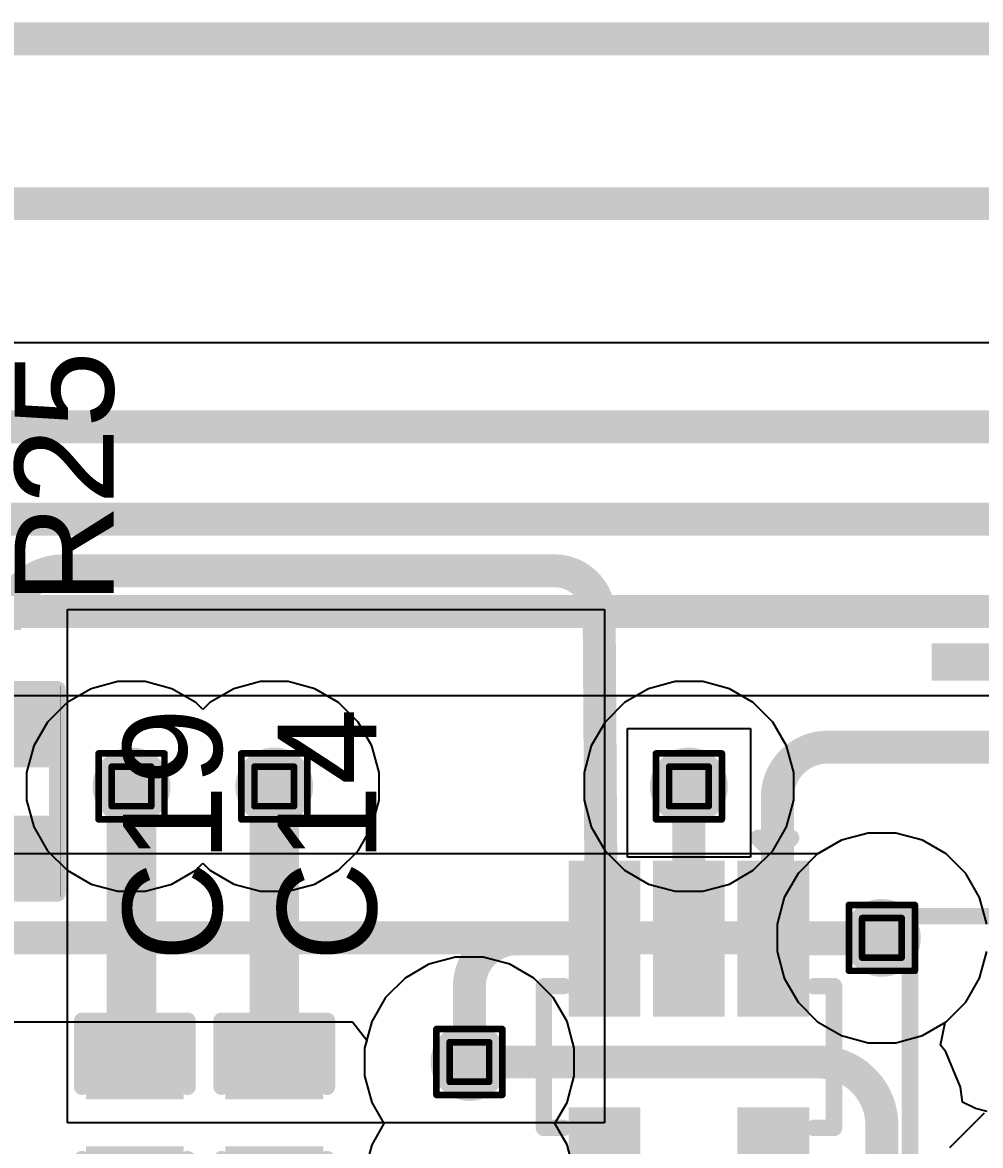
# Model space of a CAD drawing. Header units: inches. Extents: x -5 to 230, y -4 to 159.
# Drawn here: x 38.03 to 45.41, y 44.57 to 53.23 of the extents above; entities that cross this region are included whole.
import ezdxf

# ---------------------------------------------------------------- set-up
doc = ezdxf.new("R2010")
doc.units = ezdxf.units.IN
for name, color, linetype in [('Bottom Layer', 5, 'Continuous'), ('Drill Drawing', 1, 'Continuous'), ('Layer 1', 16, 'Continuous'), ('Layer 2', 76, 'Continuous'), ('Pad Holes', 156, 'Continuous'), ('Top Layer', 1, 'Continuous'), ('Top Overlay', 2, 'Continuous'), ('Top Paste', 8, 'Continuous'), ('Top Solder', 216, 'Continuous'), ('Via Holes', 16, 'Continuous')]:
    doc.layers.add(name, color=color, linetype=linetype)
doc.styles.add('Arial', font='', dxfattribs={"height": 0.2})
doc.styles.add('Arial Black_Bold', font='', dxfattribs={"height": 0.2})
doc.styles.get('Arial').set_extended_font_data('Arial')
doc.styles.get('Arial Black_Bold').set_extended_font_data('Arial Black', bold=True)

# ---------------------------------------------------------------- blocks, each defined once
blk = doc.blocks.new('R___0402_155')
at = {"layer": 'Top Layer'}
for points in [[(-0.6985, -0.3175), (-0.6985, 0.3175), (-0.2413, 0.3175), (-0.2413, -0.3175)], [(0.2413, -0.3175), (0.2413, 0.3175), (0.6985, 0.3175), (0.6985, -0.3175)]]:
    blk.add_hatch(color=1, dxfattribs=at).paths.add_polyline_path(points)
at = {"layer": 'Top Paste'}
for points in [[(-0.6985, -0.3175), (-0.6985, 0.3175), (-0.2413, 0.3175), (-0.2413, -0.3175)], [(0.2413, -0.3175), (0.2413, 0.3175), (0.6985, 0.3175), (0.6985, -0.3175)]]:
    blk.add_hatch(color=8, dxfattribs=at).paths.add_polyline_path(points)
at = {"layer": 'Top Solder'}
for points in [[(-0.7535, -0.3725), (-0.7535, 0.3725), (-0.1863, 0.3725), (-0.1863, -0.3725)], [(0.1863, -0.3725), (0.1863, 0.3725), (0.7535, 0.3725), (0.7535, -0.3725)]]:
    blk.add_hatch(color=216, dxfattribs=at).paths.add_polyline_path(points)
at = {"layer": 'Top Overlay'}
for points in [[(-0.7874, 0.4064, 0.127, 0.127, 0), (0.7874, 0.4064, 0.127, 0.127, 0)], [(-0.7874, 0.4064, 0.127, 0.127, 0), (-0.7874, -0.4064, 0.127, 0.127, 0)], [(0.7874, 0.4064, 0.127, 0.127, 0), (0.7874, -0.4064, 0.127, 0.127, 0)], [(-0.7874, -0.4064, 0.127, 0.127, 0), (0.7874, -0.4064, 0.127, 0.127, 0)], [(-0.8128, -0.4318, 0.00323, 0.00323, 0), (0.8128, -0.4318, 0.00323, 0.00323, 0)]]:
    blk.add_lwpolyline(points, format="xyseb", dxfattribs=at)
for points in [[(-0.8191, 0.4064, 0.0635, 0.0635, 1), (-0.7556, 0.4064, 0.0635, 0.0635, 1)], [(-0.8191, 0.4064, 0.0635, 0.0635, 1), (-0.7556, 0.4064, 0.0635, 0.0635, 1)], [(0.7556, 0.4064, 0.0635, 0.0635, 1), (0.8191, 0.4064, 0.0635, 0.0635, 1)], [(0.7556, 0.4064, 0.0635, 0.0635, 1), (0.8191, 0.4064, 0.0635, 0.0635, 1)], [(-0.8191, -0.4064, 0.0635, 0.0635, 1), (-0.7556, -0.4064, 0.0635, 0.0635, 1)], [(-0.8191, -0.4064, 0.0635, 0.0635, 1), (-0.7556, -0.4064, 0.0635, 0.0635, 1)], [(0.7556, -0.4064, 0.0635, 0.0635, 1), (0.8191, -0.4064, 0.0635, 0.0635, 1)], [(0.7556, -0.4064, 0.0635, 0.0635, 1), (0.8191, -0.4064, 0.0635, 0.0635, 1)], [(-0.8136, -0.4318, 0.00161, 0.00161, 1), (-0.812, -0.4318, 0.00161, 0.00161, 1)], [(0.812, -0.4318, 0.00161, 0.00161, 1), (0.8136, -0.4318, 0.00161, 0.00161, 1)]]:
    blk.add_lwpolyline(points, format="xyseb", close=True, dxfattribs=at)
blk = doc.blocks.new('TC2030_IDC__188')
at = {"layer": 'Pad Holes'}
h = blk.add_hatch(color=7, dxfattribs=at)
edge = h.paths.add_edge_path()
edge.add_arc((0.635, 2.54), 1.1875, 0, 360)
at = {"layer": 'Top Overlay'}
for points in [[(-3.9851, 3.997, 0.127, 0.127, 0), (3.3057, 3.997, 0.127, 0.127, 0)], [(3.3057, 3.997, 0.127, 0.127, 0), (3.3057, -4.0093, 0.127, 0.127, 0)]]:
    blk.add_lwpolyline(points, format="xyseb", dxfattribs=at)
blk.add_lwpolyline([(3.2739, 3.997, 0.0635, 0.0635, 1), (3.3374, 3.997, 0.0635, 0.0635, 1)], format="xyseb", close=True, dxfattribs=at)
blk.add_lwpolyline([(3.2739, 3.997, 0.0635, 0.0635, 1), (3.3374, 3.997, 0.0635, 0.0635, 1)], format="xyseb", close=True, dxfattribs=at)
blk = doc.blocks.new('SOT_323_5_210')
at = {"layer": 'Top Layer'}
for points in [[(-1.45, 0.825), (-0.45, 0.825), (-0.45, 0.475), (-1.45, 0.475)], [(0.45, 0.825), (1.45, 0.825), (1.45, 0.475), (0.45, 0.475)], [(-1.45, 0.175), (-0.45, 0.175), (-0.45, -0.175), (-1.45, -0.175)], [(-1.45, -0.475), (-0.45, -0.475), (-0.45, -0.825), (-1.45, -0.825)], [(0.45, -0.475), (1.45, -0.475), (1.45, -0.825), (0.45, -0.825)]]:
    blk.add_hatch(color=1, dxfattribs=at).paths.add_polyline_path(points)
at = {"layer": 'Top Paste'}
for points in [[(-1.45, 0.825), (-0.45, 0.825), (-0.45, 0.475), (-1.45, 0.475)], [(0.45, 0.825), (1.45, 0.825), (1.45, 0.475), (0.45, 0.475)], [(-1.45, 0.175), (-0.45, 0.175), (-0.45, -0.175), (-1.45, -0.175)], [(-1.45, -0.475), (-0.45, -0.475), (-0.45, -0.825), (-1.45, -0.825)], [(0.45, -0.475), (1.45, -0.475), (1.45, -0.825), (0.45, -0.825)]]:
    blk.add_hatch(color=8, dxfattribs=at).paths.add_polyline_path(points)
at = {"layer": 'Top Solder'}
for points in [[(-1.5516, 0.9266), (-0.3484, 0.9266), (-0.3484, 0.3734), (-1.5516, 0.3734)], [(0.3484, 0.9266), (1.5516, 0.9266), (1.5516, 0.3734), (0.3484, 0.3734)], [(-1.5516, 0.2766), (-0.3484, 0.2766), (-0.3484, -0.2766), (-1.5516, -0.2766)], [(-1.5516, -0.3734), (-0.3484, -0.3734), (-0.3484, -0.9266), (-1.5516, -0.9266)], [(0.3484, -0.3734), (1.5516, -0.3734), (1.5516, -0.9266), (0.3484, -0.9266)]]:
    blk.add_hatch(color=216, dxfattribs=at).paths.add_polyline_path(points)
at = {"layer": 'Top Overlay'}
for points in [[(-0.5842, 0.9652, 0.127, 0.127, 0), (-0.5842, 1.1176, 0.127, 0.127, 0)], [(0.508, 1.1176, 0.127, 0.127, 0), (-0.5842, 1.1176, 0.127, 0.127, 0)], [(0.508, 0.9652, 0.127, 0.127, 0), (0.508, 1.1176, 0.127, 0.127, 0)], [(-1.6002, 0.6604, 0.127, 0.127, 0), (-1.7272, 0.7874, 0.127, 0.127, 0)], [(-1.7272, 0.5334, 0.127, 0.127, 0), (-1.7272, 0.7874, 0.127, 0.127, 0)], [(-1.7272, 0.5334, 0.127, 0.127, 0), (-1.6002, 0.6604, 0.127, 0.127, 0)], [(-0.5842, -1.1176, 0.127, 0.127, 0), (-0.5842, -0.9652, 0.127, 0.127, 0)], [(0.508, -1.1176, 0.127, 0.127, 0), (0.508, -0.9652, 0.127, 0.127, 0)], [(0.508, -1.1176, 0.127, 0.127, 0), (-0.5842, -1.1176, 0.127, 0.127, 0)]]:
    blk.add_lwpolyline(points, format="xyseb", dxfattribs=at)
for points in [[(-0.6159, 1.1176, 0.0635, 0.0635, 1), (-0.5524, 1.1176, 0.0635, 0.0635, 1)], [(-0.6159, 1.1176, 0.0635, 0.0635, 1), (-0.5524, 1.1176, 0.0635, 0.0635, 1)], [(0.4763, 1.1176, 0.0635, 0.0635, 1), (0.5398, 1.1176, 0.0635, 0.0635, 1)], [(0.4763, 1.1176, 0.0635, 0.0635, 1), (0.5398, 1.1176, 0.0635, 0.0635, 1)], [(-0.6159, 0.9652, 0.0635, 0.0635, 1), (-0.5524, 0.9652, 0.0635, 0.0635, 1)], [(0.4763, 0.9652, 0.0635, 0.0635, 1), (0.5398, 0.9652, 0.0635, 0.0635, 1)], [(-1.759, 0.7874, 0.0635, 0.0635, 1), (-1.6954, 0.7874, 0.0635, 0.0635, 1)], [(-1.759, 0.7874, 0.0635, 0.0635, 1), (-1.6954, 0.7874, 0.0635, 0.0635, 1)], [(-1.632, 0.6604, 0.0635, 0.0635, 1), (-1.5684, 0.6604, 0.0635, 0.0635, 1)], [(-1.632, 0.6604, 0.0635, 0.0635, 1), (-1.5684, 0.6604, 0.0635, 0.0635, 1)], [(-1.759, 0.5334, 0.0635, 0.0635, 1), (-1.6954, 0.5334, 0.0635, 0.0635, 1)], [(-1.759, 0.5334, 0.0635, 0.0635, 1), (-1.6954, 0.5334, 0.0635, 0.0635, 1)], [(-0.6159, -0.9652, 0.0635, 0.0635, 1), (-0.5524, -0.9652, 0.0635, 0.0635, 1)], [(0.4763, -0.9652, 0.0635, 0.0635, 1), (0.5398, -0.9652, 0.0635, 0.0635, 1)], [(-0.6159, -1.1176, 0.0635, 0.0635, 1), (-0.5524, -1.1176, 0.0635, 0.0635, 1)], [(-0.6159, -1.1176, 0.0635, 0.0635, 1), (-0.5524, -1.1176, 0.0635, 0.0635, 1)], [(0.4763, -1.1176, 0.0635, 0.0635, 1), (0.5398, -1.1176, 0.0635, 0.0635, 1)], [(0.4763, -1.1176, 0.0635, 0.0635, 1), (0.5398, -1.1176, 0.0635, 0.0635, 1)]]:
    blk.add_lwpolyline(points, format="xyseb", close=True, dxfattribs=at)
blk = doc.blocks.new('C___0402_244')
at = {"layer": 'Top Layer'}
for points in [[(-0.6985, -0.3175), (-0.6985, 0.3175), (-0.2413, 0.3175), (-0.2413, -0.3175)], [(0.2413, -0.3175), (0.2413, 0.3175), (0.6985, 0.3175), (0.6985, -0.3175)]]:
    blk.add_hatch(color=1, dxfattribs=at).paths.add_polyline_path(points)
at = {"layer": 'Top Paste'}
for points in [[(-0.6985, -0.3175), (-0.6985, 0.3175), (-0.2413, 0.3175), (-0.2413, -0.3175)], [(0.2413, -0.3175), (0.2413, 0.3175), (0.6985, 0.3175), (0.6985, -0.3175)]]:
    blk.add_hatch(color=8, dxfattribs=at).paths.add_polyline_path(points)
at = {"layer": 'Top Solder'}
for points in [[(-0.7585, -0.3775), (-0.7585, 0.3775), (-0.1813, 0.3775), (-0.1813, -0.3775)], [(0.1813, -0.3775), (0.1813, 0.3775), (0.7585, 0.3775), (0.7585, -0.3775)]]:
    blk.add_hatch(color=216, dxfattribs=at).paths.add_polyline_path(points)
at = {"layer": 'Top Overlay'}
for points in [[(-0.7874, -0.4064, 0.127, 0.127, 0), (-0.7874, 0.4064, 0.127, 0.127, 0)], [(-0.2794, 0.4064, 0.127, 0.127, 0), (-0.7874, 0.4064, 0.127, 0.127, 0)], [(0.7874, 0.4064, 0.127, 0.127, 0), (0.2794, 0.4064, 0.127, 0.127, 0)], [(0.7874, -0.4064, 0.127, 0.127, 0), (0.7874, 0.4064, 0.127, 0.127, 0)], [(-0.2794, -0.4064, 0.127, 0.127, 0), (-0.7874, -0.4064, 0.127, 0.127, 0)], [(0.7874, -0.4064, 0.127, 0.127, 0), (0.2794, -0.4064, 0.127, 0.127, 0)]]:
    blk.add_lwpolyline(points, format="xyseb", dxfattribs=at)
for points in [[(-0.8191, 0.4064, 0.0635, 0.0635, 1), (-0.7556, 0.4064, 0.0635, 0.0635, 1)], [(-0.8191, 0.4064, 0.0635, 0.0635, 1), (-0.7556, 0.4064, 0.0635, 0.0635, 1)], [(-0.3111, 0.4064, 0.0635, 0.0635, 1), (-0.2477, 0.4064, 0.0635, 0.0635, 1)], [(0.2477, 0.4064, 0.0635, 0.0635, 1), (0.3111, 0.4064, 0.0635, 0.0635, 1)], [(0.7556, 0.4064, 0.0635, 0.0635, 1), (0.8191, 0.4064, 0.0635, 0.0635, 1)], [(0.7556, 0.4064, 0.0635, 0.0635, 1), (0.8191, 0.4064, 0.0635, 0.0635, 1)], [(-0.8191, -0.4064, 0.0635, 0.0635, 1), (-0.7556, -0.4064, 0.0635, 0.0635, 1)], [(-0.8191, -0.4064, 0.0635, 0.0635, 1), (-0.7556, -0.4064, 0.0635, 0.0635, 1)], [(-0.3111, -0.4064, 0.0635, 0.0635, 1), (-0.2477, -0.4064, 0.0635, 0.0635, 1)], [(0.2477, -0.4064, 0.0635, 0.0635, 1), (0.3111, -0.4064, 0.0635, 0.0635, 1)], [(0.7556, -0.4064, 0.0635, 0.0635, 1), (0.8191, -0.4064, 0.0635, 0.0635, 1)], [(0.7556, -0.4064, 0.0635, 0.0635, 1), (0.8191, -0.4064, 0.0635, 0.0635, 1)]]:
    blk.add_lwpolyline(points, format="xyseb", close=True, dxfattribs=at)
blk = doc.blocks.new('C___0402_249')
at = {"layer": 'Top Layer'}
for points in [[(-0.6985, -0.3175), (-0.6985, 0.3175), (-0.2413, 0.3175), (-0.2413, -0.3175)], [(0.2413, -0.3175), (0.2413, 0.3175), (0.6985, 0.3175), (0.6985, -0.3175)]]:
    blk.add_hatch(color=1, dxfattribs=at).paths.add_polyline_path(points)
at = {"layer": 'Top Paste'}
for points in [[(-0.6985, -0.3175), (-0.6985, 0.3175), (-0.2413, 0.3175), (-0.2413, -0.3175)], [(0.2413, -0.3175), (0.2413, 0.3175), (0.6985, 0.3175), (0.6985, -0.3175)]]:
    blk.add_hatch(color=8, dxfattribs=at).paths.add_polyline_path(points)
at = {"layer": 'Top Solder'}
for points in [[(-0.7585, -0.3775), (-0.7585, 0.3775), (-0.1813, 0.3775), (-0.1813, -0.3775)], [(0.1813, -0.3775), (0.1813, 0.3775), (0.7585, 0.3775), (0.7585, -0.3775)]]:
    blk.add_hatch(color=216, dxfattribs=at).paths.add_polyline_path(points)
at = {"layer": 'Top Overlay'}
for points in [[(-0.7874, 0.4064, 0.127, 0.127, 0), (-0.7874, -0.4064, 0.127, 0.127, 0)], [(-0.7874, 0.4064, 0.127, 0.127, 0), (-0.2794, 0.4064, 0.127, 0.127, 0)], [(0.2794, 0.4064, 0.127, 0.127, 0), (0.7874, 0.4064, 0.127, 0.127, 0)], [(0.7874, 0.4064, 0.127, 0.127, 0), (0.7874, -0.4064, 0.127, 0.127, 0)], [(-0.7874, -0.4064, 0.127, 0.127, 0), (-0.2794, -0.4064, 0.127, 0.127, 0)], [(0.2794, -0.4064, 0.127, 0.127, 0), (0.7874, -0.4064, 0.127, 0.127, 0)]]:
    blk.add_lwpolyline(points, format="xyseb", dxfattribs=at)
for points in [[(-0.8191, 0.4064, 0.0635, 0.0635, 1), (-0.7556, 0.4064, 0.0635, 0.0635, 1)], [(-0.8191, 0.4064, 0.0635, 0.0635, 1), (-0.7556, 0.4064, 0.0635, 0.0635, 1)], [(-0.3111, 0.4064, 0.0635, 0.0635, 1), (-0.2477, 0.4064, 0.0635, 0.0635, 1)], [(0.2477, 0.4064, 0.0635, 0.0635, 1), (0.3111, 0.4064, 0.0635, 0.0635, 1)], [(0.7556, 0.4064, 0.0635, 0.0635, 1), (0.8191, 0.4064, 0.0635, 0.0635, 1)], [(0.7556, 0.4064, 0.0635, 0.0635, 1), (0.8191, 0.4064, 0.0635, 0.0635, 1)], [(-0.8191, -0.4064, 0.0635, 0.0635, 1), (-0.7556, -0.4064, 0.0635, 0.0635, 1)], [(-0.8191, -0.4064, 0.0635, 0.0635, 1), (-0.7556, -0.4064, 0.0635, 0.0635, 1)], [(-0.3111, -0.4064, 0.0635, 0.0635, 1), (-0.2477, -0.4064, 0.0635, 0.0635, 1)], [(0.2477, -0.4064, 0.0635, 0.0635, 1), (0.3111, -0.4064, 0.0635, 0.0635, 1)], [(0.7556, -0.4064, 0.0635, 0.0635, 1), (0.8191, -0.4064, 0.0635, 0.0635, 1)], [(0.7556, -0.4064, 0.0635, 0.0635, 1), (0.8191, -0.4064, 0.0635, 0.0635, 1)]]:
    blk.add_lwpolyline(points, format="xyseb", close=True, dxfattribs=at)

msp = doc.modelspace()

# ---------------------------------------------------------------- hatches: boundary and pattern name
at = {"layer": 'Bottom Layer'}
h = msp.add_hatch(color=5, dxfattribs=at)
edge = h.paths.add_edge_path()
edge.add_arc((38.8661, 47.3422), 0.3, 0, 360)
h = msp.add_hatch(color=5, dxfattribs=at)
edge = h.paths.add_edge_path()
edge.add_arc((39.966, 47.3422), 0.3, 0, 360)
h = msp.add_hatch(color=5, dxfattribs=at)
edge = h.paths.add_edge_path()
edge.add_arc((43.1611, 47.3422), 0.3, 0, 360)
h = msp.add_hatch(color=5, dxfattribs=at)
edge = h.paths.add_edge_path()
edge.add_arc((44.6481, 46.1747), 0.3, 0, 360)
h = msp.add_hatch(color=5, dxfattribs=at)
edge = h.paths.add_edge_path()
edge.add_arc((41.4697, 45.2178), 0.3, 0, 360)
at = {"layer": 'Layer 1'}
h = msp.add_hatch(color=16, dxfattribs=at)
edge = h.paths.add_edge_path()
edge.add_arc((38.8661, 47.3422), 0.3, 0, 360)
h = msp.add_hatch(color=16, dxfattribs=at)
edge = h.paths.add_edge_path()
edge.add_arc((39.966, 47.3422), 0.3, 0, 360)
h = msp.add_hatch(color=16, dxfattribs=at)
edge = h.paths.add_edge_path()
edge.add_arc((43.1611, 47.3422), 0.3, 0, 360)
h = msp.add_hatch(color=16, dxfattribs=at)
edge = h.paths.add_edge_path()
edge.add_arc((44.6481, 46.1747), 0.3, 0, 360)
h = msp.add_hatch(color=16, dxfattribs=at)
edge = h.paths.add_edge_path()
edge.add_arc((41.4697, 45.2178), 0.3, 0, 360)
at = {"layer": 'Layer 2'}
h = msp.add_hatch(color=76, dxfattribs=at)
edge = h.paths.add_edge_path()
edge.add_arc((38.8661, 47.3422), 0.3, 0, 360)
h = msp.add_hatch(color=76, dxfattribs=at)
edge = h.paths.add_edge_path()
edge.add_arc((39.966, 47.3422), 0.3, 0, 360)
h = msp.add_hatch(color=76, dxfattribs=at)
edge = h.paths.add_edge_path()
edge.add_arc((43.1611, 47.3422), 0.3, 0, 360)
h = msp.add_hatch(color=76, dxfattribs=at)
edge = h.paths.add_edge_path()
edge.add_arc((44.6481, 46.1747), 0.3, 0, 360)
h = msp.add_hatch(color=76, dxfattribs=at)
edge = h.paths.add_edge_path()
edge.add_arc((41.4697, 45.2178), 0.3, 0, 360)
at = {"layer": 'Top Layer'}
h = msp.add_hatch(color=1, dxfattribs=at)
edge = h.paths.add_edge_path()
edge.add_arc((38.8661, 47.3422), 0.3, 0, 360)
h = msp.add_hatch(color=1, dxfattribs=at)
edge = h.paths.add_edge_path()
edge.add_arc((39.966, 47.3422), 0.3, 0, 360)
h = msp.add_hatch(color=1, dxfattribs=at)
edge = h.paths.add_edge_path()
edge.add_arc((43.1611, 47.3422), 0.3, 0, 360)
h = msp.add_hatch(color=1, dxfattribs=at)
edge = h.paths.add_edge_path()
edge.add_arc((44.6481, 46.1747), 0.3, 0, 360)
h = msp.add_hatch(color=1, dxfattribs=at)
edge = h.paths.add_edge_path()
edge.add_arc((41.4697, 45.2178), 0.3, 0, 360)
at = {"layer": 'Via Holes'}
h = msp.add_hatch(color=7, dxfattribs=at)
edge = h.paths.add_edge_path()
edge.add_arc((38.8661, 47.3422), 0.15, 0, 360)
h = msp.add_hatch(color=7, dxfattribs=at)
edge = h.paths.add_edge_path()
edge.add_arc((39.966, 47.3422), 0.15, 0, 360)
h = msp.add_hatch(color=7, dxfattribs=at)
edge = h.paths.add_edge_path()
edge.add_arc((43.1611, 47.3422), 0.15, 0, 360)
h = msp.add_hatch(color=7, dxfattribs=at)
edge = h.paths.add_edge_path()
edge.add_arc((44.6481, 46.1747), 0.15, 0, 360)
h = msp.add_hatch(color=7, dxfattribs=at)
edge = h.paths.add_edge_path()
edge.add_arc((41.4697, 45.2178), 0.15, 0, 360)

# ---------------------------------------------------------------- linework, layer by layer
at = {"layer": 'Bottom Layer'}
for p, q in [((58.3777, 50.7616), (37.6351, 50.7616)), ((29.8575, 48.0438), (55.0169, 48.0438)), ((44.3362, 46.9276), (44.1535, 46.8221)), ((44.5417, 46.9827), (44.3362, 46.9276)), ((44.7545, 46.9827), (44.5417, 46.9827)), ((44.96, 46.9276), (44.7545, 46.9827)), ((45.1442, 46.8212), (44.96, 46.9276)), ((44.1535, 46.8221), (28.9437, 46.8221)), ((45.2947, 46.6708), (45.1442, 46.8212)), ((45.4011, 46.4865), (45.2947, 46.6708)), ((45.4561, 46.281), (45.4011, 46.4865)), ((45.4011, 45.8628), (45.4561, 46.0683)), ((45.2947, 45.6785), (45.4011, 45.8628)), ((45.1442, 45.5281), (45.2947, 45.6785)), ((28.8559, 45.5272), (40.57, 45.5272)), ((40.57, 45.5272), (40.6783, 45.3862)), ((45.1006, 45.3486), (45.1353, 45.5229)), ((45.1353, 45.5229), (45.1442, 45.5281)), ((40.6783, 45.3862), (40.6617, 45.3241)), ((40.6617, 45.3241), (40.6617, 45.1114)), ((45.141, 45.2959), (45.1006, 45.3486)), ((45.2542, 45.0227), (45.141, 45.2959)), ((40.6617, 45.1114), (40.7167, 44.9059)), ((45.2692, 44.9086), (45.2542, 45.0227)), ((40.7167, 44.9059), (40.8109, 44.7428)), ((45.3691, 44.858), (45.2692, 44.9086)), ((45.458, 44.8367), (45.3691, 44.858)), ((40.8109, 44.7428), (40.7167, 44.5796)), ((40.7167, 44.5796), (40.6617, 44.3741))]:
    msp.add_line(p, q, dxfattribs=at)
for points in [[(31.496, 50.1142, 0.254, 0.254, 0), (65.6331, 50.1142, 0.254, 0.254, 0)], [(30.4297, 49.4025, 0.254, 0.254, 0), (60.3242, 49.4025, 0.254, 0.254, 0)], [(29.3629, 48.6913, 0.254, 0.254, 0), (55.0169, 48.6913, 0.254, 0.254, 0)], [(28.8559, 46.1747, 0.254, 0.254, 0), (44.6481, 46.1747, 0.254, 0.254, 0)], [(41.4697, 45.2178, 0.254, 0.254, 0), (44.1598, 45.2178, 0.254, 0.254, 0)], [(44.1598, 45.2178, 0.254, 0.254, -0.414214), (44.6481, 44.7294, 0.254, 0.254, 0)], [(44.6481, 42.1021, 0.254, 0.254, 0), (44.6481, 44.7294, 0.254, 0.254, 0)]]:
    msp.add_lwpolyline(points, format="xyseb", dxfattribs=at)
for points in [[(44.5846, 46.1747, 0.127, 0.127, 1), (44.7116, 46.1747, 0.127, 0.127, 1)], [(41.4062, 45.2178, 0.127, 0.127, 1), (41.5332, 45.2178, 0.127, 0.127, 1)], [(44.0963, 45.2178, 0.127, 0.127, 1), (44.2233, 45.2178, 0.127, 0.127, 1)], [(44.0963, 45.2178, 0.127, 0.127, 1), (44.2233, 45.2178, 0.127, 0.127, 1)], [(44.5846, 44.7294, 0.127, 0.127, 1), (44.7116, 44.7294, 0.127, 0.127, 1)], [(44.5846, 44.7294, 0.127, 0.127, 1), (44.7116, 44.7294, 0.127, 0.127, 1)]]:
    msp.add_lwpolyline(points, format="xyseb", close=True, dxfattribs=at)
at = {"layer": 'Drill Drawing'}
for points in [[(38.6121, 47.5962, 0.0508, 0.0508, 0), (39.1201, 47.5962, 0.0508, 0.0508, 0)], [(38.6121, 47.0882, 0.0508, 0.0508, 0), (38.6121, 47.5962, 0.0508, 0.0508, 0)], [(39.1201, 47.0882, 0.0508, 0.0508, 0), (39.1201, 47.5962, 0.0508, 0.0508, 0)], [(39.712, 47.5962, 0.0508, 0.0508, 0), (40.22, 47.5962, 0.0508, 0.0508, 0)], [(39.712, 47.0882, 0.0508, 0.0508, 0), (39.712, 47.5962, 0.0508, 0.0508, 0)], [(40.22, 47.0882, 0.0508, 0.0508, 0), (40.22, 47.5962, 0.0508, 0.0508, 0)], [(42.9071, 47.5962, 0.0508, 0.0508, 0), (43.4151, 47.5962, 0.0508, 0.0508, 0)], [(42.9071, 47.0882, 0.0508, 0.0508, 0), (42.9071, 47.5962, 0.0508, 0.0508, 0)], [(43.4151, 47.0882, 0.0508, 0.0508, 0), (43.4151, 47.5962, 0.0508, 0.0508, 0)], [(38.7137, 47.4946, 0.0508, 0.0508, 0), (39.0185, 47.4946, 0.0508, 0.0508, 0)], [(38.7137, 47.1898, 0.0508, 0.0508, 0), (38.7137, 47.4946, 0.0508, 0.0508, 0)], [(39.0185, 47.1898, 0.0508, 0.0508, 0), (39.0185, 47.4946, 0.0508, 0.0508, 0)], [(39.8136, 47.4946, 0.0508, 0.0508, 0), (40.1184, 47.4946, 0.0508, 0.0508, 0)], [(39.8136, 47.1898, 0.0508, 0.0508, 0), (39.8136, 47.4946, 0.0508, 0.0508, 0)], [(40.1184, 47.1898, 0.0508, 0.0508, 0), (40.1184, 47.4946, 0.0508, 0.0508, 0)], [(43.0087, 47.4946, 0.0508, 0.0508, 0), (43.3135, 47.4946, 0.0508, 0.0508, 0)], [(43.0087, 47.1898, 0.0508, 0.0508, 0), (43.0087, 47.4946, 0.0508, 0.0508, 0)], [(43.3135, 47.1898, 0.0508, 0.0508, 0), (43.3135, 47.4946, 0.0508, 0.0508, 0)], [(38.7137, 47.1898, 0.0508, 0.0508, 0), (39.0185, 47.1898, 0.0508, 0.0508, 0)], [(39.8136, 47.1898, 0.0508, 0.0508, 0), (40.1184, 47.1898, 0.0508, 0.0508, 0)], [(43.0087, 47.1898, 0.0508, 0.0508, 0), (43.3135, 47.1898, 0.0508, 0.0508, 0)], [(38.6121, 47.0882, 0.0508, 0.0508, 0), (39.1201, 47.0882, 0.0508, 0.0508, 0)], [(39.712, 47.0882, 0.0508, 0.0508, 0), (40.22, 47.0882, 0.0508, 0.0508, 0)], [(42.9071, 47.0882, 0.0508, 0.0508, 0), (43.4151, 47.0882, 0.0508, 0.0508, 0)], [(44.3941, 46.4287, 0.0508, 0.0508, 0), (44.9021, 46.4287, 0.0508, 0.0508, 0)], [(44.3941, 45.9207, 0.0508, 0.0508, 0), (44.3941, 46.4287, 0.0508, 0.0508, 0)], [(44.9021, 45.9207, 0.0508, 0.0508, 0), (44.9021, 46.4287, 0.0508, 0.0508, 0)], [(44.4957, 46.3271, 0.0508, 0.0508, 0), (44.8005, 46.3271, 0.0508, 0.0508, 0)], [(44.4957, 46.0223, 0.0508, 0.0508, 0), (44.4957, 46.3271, 0.0508, 0.0508, 0)], [(44.8005, 46.0223, 0.0508, 0.0508, 0), (44.8005, 46.3271, 0.0508, 0.0508, 0)], [(44.4957, 46.0223, 0.0508, 0.0508, 0), (44.8005, 46.0223, 0.0508, 0.0508, 0)], [(44.3941, 45.9207, 0.0508, 0.0508, 0), (44.9021, 45.9207, 0.0508, 0.0508, 0)], [(41.2157, 45.4718, 0.0508, 0.0508, 0), (41.7237, 45.4718, 0.0508, 0.0508, 0)], [(41.2157, 44.9638, 0.0508, 0.0508, 0), (41.2157, 45.4718, 0.0508, 0.0508, 0)], [(41.7237, 44.9638, 0.0508, 0.0508, 0), (41.7237, 45.4718, 0.0508, 0.0508, 0)], [(41.3173, 45.3702, 0.0508, 0.0508, 0), (41.6221, 45.3702, 0.0508, 0.0508, 0)], [(41.3173, 45.0654, 0.0508, 0.0508, 0), (41.3173, 45.3702, 0.0508, 0.0508, 0)], [(41.6221, 45.0654, 0.0508, 0.0508, 0), (41.6221, 45.3702, 0.0508, 0.0508, 0)], [(41.3173, 45.0654, 0.0508, 0.0508, 0), (41.6221, 45.0654, 0.0508, 0.0508, 0)], [(41.2157, 44.9638, 0.0508, 0.0508, 0), (41.7237, 44.9638, 0.0508, 0.0508, 0)]]:
    msp.add_lwpolyline(points, format="xyseb", dxfattribs=at)
for points in [[(38.5994, 47.5962, 0.0254, 0.0254, 1), (38.6248, 47.5962, 0.0254, 0.0254, 1)], [(38.5994, 47.5962, 0.0254, 0.0254, 1), (38.6248, 47.5962, 0.0254, 0.0254, 1)], [(39.1074, 47.5962, 0.0254, 0.0254, 1), (39.1328, 47.5962, 0.0254, 0.0254, 1)], [(39.1074, 47.5962, 0.0254, 0.0254, 1), (39.1328, 47.5962, 0.0254, 0.0254, 1)], [(39.6993, 47.5962, 0.0254, 0.0254, 1), (39.7247, 47.5962, 0.0254, 0.0254, 1)], [(39.6993, 47.5962, 0.0254, 0.0254, 1), (39.7247, 47.5962, 0.0254, 0.0254, 1)], [(40.2073, 47.5962, 0.0254, 0.0254, 1), (40.2327, 47.5962, 0.0254, 0.0254, 1)], [(40.2073, 47.5962, 0.0254, 0.0254, 1), (40.2327, 47.5962, 0.0254, 0.0254, 1)], [(42.8944, 47.5962, 0.0254, 0.0254, 1), (42.9198, 47.5962, 0.0254, 0.0254, 1)], [(42.8944, 47.5962, 0.0254, 0.0254, 1), (42.9198, 47.5962, 0.0254, 0.0254, 1)], [(43.4024, 47.5962, 0.0254, 0.0254, 1), (43.4278, 47.5962, 0.0254, 0.0254, 1)], [(43.4024, 47.5962, 0.0254, 0.0254, 1), (43.4278, 47.5962, 0.0254, 0.0254, 1)], [(38.701, 47.4946, 0.0254, 0.0254, 1), (38.7264, 47.4946, 0.0254, 0.0254, 1)], [(38.701, 47.4946, 0.0254, 0.0254, 1), (38.7264, 47.4946, 0.0254, 0.0254, 1)], [(39.0058, 47.4946, 0.0254, 0.0254, 1), (39.0312, 47.4946, 0.0254, 0.0254, 1)], [(39.0058, 47.4946, 0.0254, 0.0254, 1), (39.0312, 47.4946, 0.0254, 0.0254, 1)], [(39.8009, 47.4946, 0.0254, 0.0254, 1), (39.8263, 47.4946, 0.0254, 0.0254, 1)], [(39.8009, 47.4946, 0.0254, 0.0254, 1), (39.8263, 47.4946, 0.0254, 0.0254, 1)], [(40.1057, 47.4946, 0.0254, 0.0254, 1), (40.1311, 47.4946, 0.0254, 0.0254, 1)], [(40.1057, 47.4946, 0.0254, 0.0254, 1), (40.1311, 47.4946, 0.0254, 0.0254, 1)], [(42.996, 47.4946, 0.0254, 0.0254, 1), (43.0214, 47.4946, 0.0254, 0.0254, 1)], [(42.996, 47.4946, 0.0254, 0.0254, 1), (43.0214, 47.4946, 0.0254, 0.0254, 1)], [(43.3008, 47.4946, 0.0254, 0.0254, 1), (43.3262, 47.4946, 0.0254, 0.0254, 1)], [(43.3008, 47.4946, 0.0254, 0.0254, 1), (43.3262, 47.4946, 0.0254, 0.0254, 1)], [(38.701, 47.1898, 0.0254, 0.0254, 1), (38.7264, 47.1898, 0.0254, 0.0254, 1)], [(38.701, 47.1898, 0.0254, 0.0254, 1), (38.7264, 47.1898, 0.0254, 0.0254, 1)], [(39.0058, 47.1898, 0.0254, 0.0254, 1), (39.0312, 47.1898, 0.0254, 0.0254, 1)], [(39.0058, 47.1898, 0.0254, 0.0254, 1), (39.0312, 47.1898, 0.0254, 0.0254, 1)], [(39.8009, 47.1898, 0.0254, 0.0254, 1), (39.8263, 47.1898, 0.0254, 0.0254, 1)], [(39.8009, 47.1898, 0.0254, 0.0254, 1), (39.8263, 47.1898, 0.0254, 0.0254, 1)], [(40.1057, 47.1898, 0.0254, 0.0254, 1), (40.1311, 47.1898, 0.0254, 0.0254, 1)], [(40.1057, 47.1898, 0.0254, 0.0254, 1), (40.1311, 47.1898, 0.0254, 0.0254, 1)], [(42.996, 47.1898, 0.0254, 0.0254, 1), (43.0214, 47.1898, 0.0254, 0.0254, 1)], [(42.996, 47.1898, 0.0254, 0.0254, 1), (43.0214, 47.1898, 0.0254, 0.0254, 1)], [(43.3008, 47.1898, 0.0254, 0.0254, 1), (43.3262, 47.1898, 0.0254, 0.0254, 1)], [(43.3008, 47.1898, 0.0254, 0.0254, 1), (43.3262, 47.1898, 0.0254, 0.0254, 1)], [(38.5994, 47.0882, 0.0254, 0.0254, 1), (38.6248, 47.0882, 0.0254, 0.0254, 1)], [(38.5994, 47.0882, 0.0254, 0.0254, 1), (38.6248, 47.0882, 0.0254, 0.0254, 1)], [(39.1074, 47.0882, 0.0254, 0.0254, 1), (39.1328, 47.0882, 0.0254, 0.0254, 1)], [(39.1074, 47.0882, 0.0254, 0.0254, 1), (39.1328, 47.0882, 0.0254, 0.0254, 1)], [(39.6993, 47.0882, 0.0254, 0.0254, 1), (39.7247, 47.0882, 0.0254, 0.0254, 1)], [(39.6993, 47.0882, 0.0254, 0.0254, 1), (39.7247, 47.0882, 0.0254, 0.0254, 1)], [(40.2073, 47.0882, 0.0254, 0.0254, 1), (40.2327, 47.0882, 0.0254, 0.0254, 1)], [(40.2073, 47.0882, 0.0254, 0.0254, 1), (40.2327, 47.0882, 0.0254, 0.0254, 1)], [(42.8944, 47.0882, 0.0254, 0.0254, 1), (42.9198, 47.0882, 0.0254, 0.0254, 1)], [(42.8944, 47.0882, 0.0254, 0.0254, 1), (42.9198, 47.0882, 0.0254, 0.0254, 1)], [(43.4024, 47.0882, 0.0254, 0.0254, 1), (43.4278, 47.0882, 0.0254, 0.0254, 1)], [(43.4024, 47.0882, 0.0254, 0.0254, 1), (43.4278, 47.0882, 0.0254, 0.0254, 1)], [(44.3814, 46.4287, 0.0254, 0.0254, 1), (44.4068, 46.4287, 0.0254, 0.0254, 1)], [(44.3814, 46.4287, 0.0254, 0.0254, 1), (44.4068, 46.4287, 0.0254, 0.0254, 1)], [(44.8894, 46.4287, 0.0254, 0.0254, 1), (44.9148, 46.4287, 0.0254, 0.0254, 1)], [(44.8894, 46.4287, 0.0254, 0.0254, 1), (44.9148, 46.4287, 0.0254, 0.0254, 1)], [(44.483, 46.3271, 0.0254, 0.0254, 1), (44.5084, 46.3271, 0.0254, 0.0254, 1)], [(44.483, 46.3271, 0.0254, 0.0254, 1), (44.5084, 46.3271, 0.0254, 0.0254, 1)], [(44.7878, 46.3271, 0.0254, 0.0254, 1), (44.8132, 46.3271, 0.0254, 0.0254, 1)], [(44.7878, 46.3271, 0.0254, 0.0254, 1), (44.8132, 46.3271, 0.0254, 0.0254, 1)], [(44.483, 46.0223, 0.0254, 0.0254, 1), (44.5084, 46.0223, 0.0254, 0.0254, 1)], [(44.483, 46.0223, 0.0254, 0.0254, 1), (44.5084, 46.0223, 0.0254, 0.0254, 1)], [(44.7878, 46.0223, 0.0254, 0.0254, 1), (44.8132, 46.0223, 0.0254, 0.0254, 1)], [(44.7878, 46.0223, 0.0254, 0.0254, 1), (44.8132, 46.0223, 0.0254, 0.0254, 1)], [(44.3814, 45.9207, 0.0254, 0.0254, 1), (44.4068, 45.9207, 0.0254, 0.0254, 1)], [(44.3814, 45.9207, 0.0254, 0.0254, 1), (44.4068, 45.9207, 0.0254, 0.0254, 1)], [(44.8894, 45.9207, 0.0254, 0.0254, 1), (44.9148, 45.9207, 0.0254, 0.0254, 1)], [(44.8894, 45.9207, 0.0254, 0.0254, 1), (44.9148, 45.9207, 0.0254, 0.0254, 1)], [(41.203, 45.4718, 0.0254, 0.0254, 1), (41.2284, 45.4718, 0.0254, 0.0254, 1)], [(41.203, 45.4718, 0.0254, 0.0254, 1), (41.2284, 45.4718, 0.0254, 0.0254, 1)], [(41.711, 45.4718, 0.0254, 0.0254, 1), (41.7364, 45.4718, 0.0254, 0.0254, 1)], [(41.711, 45.4718, 0.0254, 0.0254, 1), (41.7364, 45.4718, 0.0254, 0.0254, 1)], [(41.3046, 45.3702, 0.0254, 0.0254, 1), (41.33, 45.3702, 0.0254, 0.0254, 1)], [(41.3046, 45.3702, 0.0254, 0.0254, 1), (41.33, 45.3702, 0.0254, 0.0254, 1)], [(41.6094, 45.3702, 0.0254, 0.0254, 1), (41.6348, 45.3702, 0.0254, 0.0254, 1)], [(41.6094, 45.3702, 0.0254, 0.0254, 1), (41.6348, 45.3702, 0.0254, 0.0254, 1)], [(41.3046, 45.0654, 0.0254, 0.0254, 1), (41.33, 45.0654, 0.0254, 0.0254, 1)], [(41.3046, 45.0654, 0.0254, 0.0254, 1), (41.33, 45.0654, 0.0254, 0.0254, 1)], [(41.6094, 45.0654, 0.0254, 0.0254, 1), (41.6348, 45.0654, 0.0254, 0.0254, 1)], [(41.6094, 45.0654, 0.0254, 0.0254, 1), (41.6348, 45.0654, 0.0254, 0.0254, 1)], [(41.203, 44.9638, 0.0254, 0.0254, 1), (41.2284, 44.9638, 0.0254, 0.0254, 1)], [(41.203, 44.9638, 0.0254, 0.0254, 1), (41.2284, 44.9638, 0.0254, 0.0254, 1)], [(41.711, 44.9638, 0.0254, 0.0254, 1), (41.7364, 44.9638, 0.0254, 0.0254, 1)], [(41.711, 44.9638, 0.0254, 0.0254, 1), (41.7364, 44.9638, 0.0254, 0.0254, 1)]]:
    msp.add_lwpolyline(points, format="xyseb", close=True, dxfattribs=at)
at = {"layer": 'Layer 1'}
for p, q in [((44.3362, 46.9276), (44.152, 46.8212)), ((44.5417, 46.9827), (44.3362, 46.9276)), ((44.7545, 46.9827), (44.5417, 46.9827)), ((44.96, 46.9276), (44.7545, 46.9827)), ((45.1442, 46.8212), (44.96, 46.9276)), ((44.152, 46.8212), (44.0016, 46.6708)), ((45.2947, 46.6708), (45.1442, 46.8212)), ((44.0016, 46.6708), (43.8952, 46.4865)), ((45.4011, 46.4865), (45.2947, 46.6708)), ((43.8952, 46.4865), (43.8401, 46.281)), ((45.4561, 46.281), (45.4011, 46.4865)), ((43.8401, 46.281), (43.8401, 46.0683)), ((43.8401, 46.0683), (43.8952, 45.8628)), ((45.4011, 45.8628), (45.4561, 46.0683)), ((41.3633, 46.0258), (41.1578, 45.9707)), ((41.576, 46.0258), (41.3633, 46.0258)), ((41.7815, 45.9707), (41.576, 46.0258)), ((41.1578, 45.9707), (40.9735, 45.8643)), ((41.9658, 45.8643), (41.7815, 45.9707)), ((40.9735, 45.8643), (40.8231, 45.7139)), ((42.1162, 45.7139), (41.9658, 45.8643)), ((43.8952, 45.8628), (44.0016, 45.6785)), ((45.2947, 45.6785), (45.4011, 45.8628)), ((40.8231, 45.7139), (40.7167, 45.5296)), ((42.2226, 45.5296), (42.1162, 45.7139)), ((44.0016, 45.6785), (44.152, 45.5281)), ((45.1442, 45.5281), (45.2947, 45.6785)), ((40.7167, 45.5296), (40.6617, 45.3241)), ((42.2777, 45.3241), (42.2226, 45.5296)), ((44.152, 45.5281), (44.3362, 45.4217)), ((44.96, 45.4217), (45.1442, 45.5281)), ((44.3362, 45.4217), (44.5417, 45.3667)), ((44.5417, 45.3667), (44.7545, 45.3667)), ((44.7545, 45.3667), (44.96, 45.4217)), ((40.6617, 45.3241), (40.6617, 45.1114)), ((42.2777, 45.1114), (42.2777, 45.3241)), ((40.6617, 45.1114), (40.7167, 44.9059)), ((42.2226, 44.9059), (42.2777, 45.1114)), ((40.7167, 44.9059), (40.8109, 44.7428)), ((42.1284, 44.7428), (42.2226, 44.9059)), ((45.4361, 44.824), (45.1678, 44.5557)), ((40.8109, 44.7428), (40.7167, 44.5796)), ((42.2226, 44.5796), (42.1284, 44.7428)), ((40.7167, 44.5796), (40.6617, 44.3741)), ((42.2777, 44.3741), (42.2226, 44.5796))]:
    msp.add_line(p, q, dxfattribs=at)
at = {"layer": 'Layer 2'}
for p, q in [((38.7597, 48.1502), (38.5542, 48.0951)), ((38.9724, 48.1502), (38.7597, 48.1502)), ((39.1779, 48.0951), (38.9724, 48.1502)), ((39.8596, 48.1502), (39.6541, 48.0951)), ((40.0724, 48.1502), (39.8596, 48.1502)), ((40.2779, 48.0951), (40.0724, 48.1502)), ((43.0547, 48.1502), (42.8492, 48.0951)), ((43.2674, 48.1502), (43.0547, 48.1502)), ((43.4729, 48.0951), (43.2674, 48.1502)), ((38.5542, 48.0951), (38.3699, 47.9888)), ((39.3622, 47.9888), (39.1779, 48.0951)), ((39.6541, 48.0951), (39.4699, 47.9888)), ((40.4621, 47.9888), (40.2779, 48.0951)), ((42.8492, 48.0951), (42.6649, 47.9888)), ((43.6572, 47.9888), (43.4729, 48.0951)), ((38.3699, 47.9888), (38.2195, 47.8383)), ((39.416, 47.9349), (39.3622, 47.9888)), ((39.4699, 47.9888), (39.416, 47.9349)), ((40.6125, 47.8383), (40.4621, 47.9888)), ((42.6649, 47.9888), (42.5145, 47.8383)), ((43.8076, 47.8383), (43.6572, 47.9888)), ((38.2195, 47.8383), (38.1131, 47.6541)), ((40.7189, 47.6541), (40.6125, 47.8383)), ((42.5145, 47.8383), (42.4081, 47.6541)), ((43.914, 47.6541), (43.8076, 47.8383)), ((38.1131, 47.6541), (38.0581, 47.4486)), ((40.774, 47.4486), (40.7189, 47.6541)), ((42.4081, 47.6541), (42.3531, 47.4486)), ((43.9691, 47.4486), (43.914, 47.6541)), ((38.0581, 47.4486), (38.0581, 47.2358)), ((40.774, 47.2358), (40.774, 47.4486)), ((42.3531, 47.4486), (42.3531, 47.2358)), ((43.9691, 47.2358), (43.9691, 47.4486)), ((38.0581, 47.2358), (38.1131, 47.0303)), ((40.7189, 47.0303), (40.774, 47.2358)), ((42.3531, 47.2358), (42.4081, 47.0303)), ((43.914, 47.0303), (43.9691, 47.2358)), ((38.1131, 47.0303), (38.2195, 46.8461)), ((40.6125, 46.8461), (40.7189, 47.0303)), ((42.4081, 47.0303), (42.5145, 46.8461)), ((43.8076, 46.8461), (43.914, 47.0303)), ((44.3362, 46.9276), (44.152, 46.8212)), ((44.5417, 46.9827), (44.3362, 46.9276)), ((44.7545, 46.9827), (44.5417, 46.9827)), ((44.96, 46.9276), (44.7545, 46.9827)), ((45.1442, 46.8212), (44.96, 46.9276)), ((38.2195, 46.8461), (38.3699, 46.6956)), ((40.4621, 46.6956), (40.6125, 46.8461)), ((42.5145, 46.8461), (42.6649, 46.6956)), ((43.6572, 46.6956), (43.8076, 46.8461)), ((44.152, 46.8212), (44.0016, 46.6708)), ((45.2947, 46.6708), (45.1442, 46.8212)), ((38.3699, 46.6956), (38.5542, 46.5893)), ((39.1779, 46.5893), (39.3622, 46.6956)), ((39.3622, 46.6956), (39.416, 46.7495)), ((39.416, 46.7495), (39.4699, 46.6956)), ((39.4699, 46.6956), (39.6541, 46.5893)), ((40.2779, 46.5893), (40.4621, 46.6956)), ((42.6649, 46.6956), (42.8492, 46.5893)), ((43.4729, 46.5893), (43.6572, 46.6956)), ((44.0016, 46.6708), (43.8952, 46.4865)), ((45.4011, 46.4865), (45.2947, 46.6708)), ((38.5542, 46.5893), (38.7597, 46.5342)), ((38.9724, 46.5342), (39.1779, 46.5893)), ((39.6541, 46.5893), (39.8596, 46.5342)), ((40.0724, 46.5342), (40.2779, 46.5893)), ((42.8492, 46.5893), (43.0547, 46.5342)), ((43.2674, 46.5342), (43.4729, 46.5893)), ((38.7597, 46.5342), (38.9724, 46.5342)), ((39.8596, 46.5342), (40.0724, 46.5342)), ((43.0547, 46.5342), (43.2674, 46.5342)), ((43.8952, 46.4865), (43.8401, 46.281)), ((45.4561, 46.281), (45.4011, 46.4865)), ((43.8401, 46.281), (43.8401, 46.0683)), ((43.8401, 46.0683), (43.8952, 45.8628)), ((45.4011, 45.8628), (45.4561, 46.0683)), ((41.3633, 46.0258), (41.1578, 45.9707)), ((41.576, 46.0258), (41.3633, 46.0258)), ((41.7815, 45.9707), (41.576, 46.0258)), ((41.1578, 45.9707), (40.9735, 45.8643)), ((41.9658, 45.8643), (41.7815, 45.9707)), ((40.9735, 45.8643), (40.8231, 45.7139)), ((42.1162, 45.7139), (41.9658, 45.8643)), ((43.8952, 45.8628), (44.0016, 45.6785)), ((45.2947, 45.6785), (45.4011, 45.8628)), ((40.8231, 45.7139), (40.7167, 45.5296)), ((42.2226, 45.5296), (42.1162, 45.7139)), ((44.0016, 45.6785), (44.152, 45.5281)), ((45.1442, 45.5281), (45.2947, 45.6785)), ((40.7167, 45.5296), (40.6617, 45.3241)), ((42.2777, 45.3241), (42.2226, 45.5296)), ((44.152, 45.5281), (44.3362, 45.4217)), ((44.96, 45.4217), (45.1442, 45.5281)), ((44.3362, 45.4217), (44.5417, 45.3667)), ((44.5417, 45.3667), (44.7545, 45.3667)), ((44.7545, 45.3667), (44.96, 45.4217)), ((40.6617, 45.3241), (40.6617, 45.1114)), ((42.2777, 45.1114), (42.2777, 45.3241)), ((40.6617, 45.1114), (40.7167, 44.9059)), ((42.2226, 44.9059), (42.2777, 45.1114)), ((40.7167, 44.9059), (40.8109, 44.7428)), ((42.1284, 44.7428), (42.2226, 44.9059)), ((45.4361, 44.824), (45.1678, 44.5557)), ((40.8109, 44.7428), (40.7167, 44.5796)), ((42.2226, 44.5796), (42.1284, 44.7428)), ((40.7167, 44.5796), (40.6617, 44.3741)), ((42.2777, 44.3741), (42.2226, 44.5796))]:
    msp.add_line(p, q, dxfattribs=at)
at = {"layer": 'Top Layer'}
for p, q in [((38.3727, 44.7479), (38.3727, 48.7054)), ((38.3727, 48.7054), (42.5111, 48.7054)), ((42.5111, 48.7054), (42.5111, 44.7479)), ((42.6869, 46.7961), (42.6869, 47.7881)), ((42.6869, 47.7881), (43.6352, 47.7881)), ((43.6352, 47.7881), (43.6352, 46.7961)), ((43.6352, 46.7961), (42.6869, 46.7961)), ((42.5111, 44.7479), (38.3727, 44.7479))]:
    msp.add_line(p, q, dxfattribs=at)
for points in [[(23.6423, 53.1042, 0.254, 0.254, 0), (50.1372, 53.1042, 0.254, 0.254, 0)], [(24.5186, 51.8342, 0.254, 0.254, 0), (49.9653, 51.8342, 0.254, 0.254, 0)], [(37.8876, 48.548, 0.254, 0.254, -0.414214), (38.3438, 49.0042, 0.254, 0.254, 0)], [(38.3438, 49.0042, 0.254, 0.254, 0), (42.1234, 49.0042, 0.254, 0.254, 0)], [(42.1234, 49.0042, 0.254, 0.254, -0.414205), (42.4695, 48.6582, 0.254, 0.254, 0)], [(42.4695, 48.6582, 0.254, 0.254, 0), (42.4835, 46.5408, 0.254, 0.254, 0)], [(43.8426, 47.2573, 0.254, 0.254, -0.414214), (44.2306, 47.6453, 0.254, 0.254, 0)], [(44.2306, 47.6453, 0.254, 0.254, 0), (48.2778, 47.6453, 0.254, 0.254, 0)], [(38.8661, 45.2432, 0.381, 0.381, 0), (38.8661, 47.3422, 0.381, 0.381, 0)], [(39.966, 45.2178, 0.381, 0.381, 0), (39.966, 47.3422, 0.381, 0.381, 0)], [(43.1611, 46.1678, 0.254, 0.254, 0), (43.1611, 47.3422, 0.254, 0.254, 0)], [(43.8426, 46.3113, 0.254, 0.254, 0), (43.8426, 47.2573, 0.254, 0.254, 0)], [(42.4835, 46.5408, 0.254, 0.254, 0), (42.5111, 46.1678, 0.254, 0.254, 0)], [(43.9861, 46.1678, 0.254, 0.254, -0.414214), (43.8426, 46.3113, 0.254, 0.254, 0)], [(41.4697, 45.8016, 0.254, 0.254, -0.414214), (41.8358, 46.1678, 0.254, 0.254, 0)], [(41.8358, 46.1678, 0.254, 0.254, 0), (42.5111, 46.1678, 0.254, 0.254, 0)], [(43.9861, 46.1678, 0.254, 0.254, 0), (44.6481, 46.1678, 0.254, 0.254, 0)], [(44.6481, 46.1678, 0.254, 0.254, 0), (44.6481, 46.1747, 0.254, 0.254, 0)], [(41.4697, 45.2178, 0.254, 0.254, 0), (41.4697, 45.8016, 0.254, 0.254, 0)], [(38.8916, 45.2178, 0.254, 0.254, -0.414214), (38.8661, 45.2432, 0.254, 0.254, 0)]]:
    msp.add_lwpolyline(points, format="xyseb", dxfattribs=at)
for points in [[(38.2803, 49.0042, 0.127, 0.127, 1), (38.4073, 49.0042, 0.127, 0.127, 1)], [(38.2803, 49.0042, 0.127, 0.127, 1), (38.4073, 49.0042, 0.127, 0.127, 1)], [(42.0599, 49.0042, 0.127, 0.127, 1), (42.1869, 49.0042, 0.127, 0.127, 1)], [(42.0599, 49.0042, 0.127, 0.127, 1), (42.1869, 49.0042, 0.127, 0.127, 1)], [(42.406, 48.6582, 0.127, 0.127, 1), (42.533, 48.6582, 0.127, 0.127, 1)], [(42.406, 48.6582, 0.127, 0.127, 1), (42.533, 48.6582, 0.127, 0.127, 1)], [(44.1671, 47.6453, 0.127, 0.127, 1), (44.2941, 47.6453, 0.127, 0.127, 1)], [(44.1671, 47.6453, 0.127, 0.127, 1), (44.2941, 47.6453, 0.127, 0.127, 1)], [(38.7708, 47.3422, 0.1905, 0.1905, 1), (38.9613, 47.3422, 0.1905, 0.1905, 1)], [(39.8707, 47.3422, 0.1905, 0.1905, 1), (40.0612, 47.3422, 0.1905, 0.1905, 1)], [(43.0976, 47.3422, 0.127, 0.127, 1), (43.2246, 47.3422, 0.127, 0.127, 1)], [(43.7791, 47.2573, 0.127, 0.127, 1), (43.9061, 47.2573, 0.127, 0.127, 1)], [(43.7791, 47.2573, 0.127, 0.127, 1), (43.9061, 47.2573, 0.127, 0.127, 1)], [(42.42, 46.5408, 0.127, 0.127, 1), (42.547, 46.5408, 0.127, 0.127, 1)], [(42.42, 46.5408, 0.127, 0.127, 1), (42.547, 46.5408, 0.127, 0.127, 1)], [(43.7791, 46.3113, 0.127, 0.127, 1), (43.9061, 46.3113, 0.127, 0.127, 1)], [(43.7791, 46.3113, 0.127, 0.127, 1), (43.9061, 46.3113, 0.127, 0.127, 1)], [(41.7723, 46.1678, 0.127, 0.127, 1), (41.8993, 46.1678, 0.127, 0.127, 1)], [(41.7723, 46.1678, 0.127, 0.127, 1), (41.8993, 46.1678, 0.127, 0.127, 1)], [(42.4476, 46.1678, 0.127, 0.127, 1), (42.5746, 46.1678, 0.127, 0.127, 1)], [(42.4476, 46.1678, 0.127, 0.127, 1), (42.5746, 46.1678, 0.127, 0.127, 1)], [(43.0976, 46.1678, 0.127, 0.127, 1), (43.2246, 46.1678, 0.127, 0.127, 1)], [(43.9226, 46.1678, 0.127, 0.127, 1), (44.0496, 46.1678, 0.127, 0.127, 1)], [(43.9226, 46.1678, 0.127, 0.127, 1), (44.0496, 46.1678, 0.127, 0.127, 1)], [(44.5846, 46.1747, 0.127, 0.127, 1), (44.7116, 46.1747, 0.127, 0.127, 1)], [(44.5846, 46.1678, 0.127, 0.127, 1), (44.7116, 46.1678, 0.127, 0.127, 1)], [(44.5846, 46.1678, 0.127, 0.127, 1), (44.7116, 46.1678, 0.127, 0.127, 1)], [(41.4062, 45.8016, 0.127, 0.127, 1), (41.5332, 45.8016, 0.127, 0.127, 1)], [(41.4062, 45.8016, 0.127, 0.127, 1), (41.5332, 45.8016, 0.127, 0.127, 1)], [(38.7708, 45.2432, 0.1905, 0.1905, 1), (38.9613, 45.2432, 0.1905, 0.1905, 1)], [(38.8026, 45.2432, 0.127, 0.127, 1), (38.9296, 45.2432, 0.127, 0.127, 1)], [(39.8707, 45.2178, 0.1905, 0.1905, 1), (40.0612, 45.2178, 0.1905, 0.1905, 1)], [(38.8281, 45.2178, 0.127, 0.127, 1), (38.9551, 45.2178, 0.127, 0.127, 1)], [(41.4062, 45.2178, 0.127, 0.127, 1), (41.5332, 45.2178, 0.127, 0.127, 1)]]:
    msp.add_lwpolyline(points, format="xyseb", close=True, dxfattribs=at)

# ---------------------------------------------------------------- block references
for name, p, rotation in [('R___0402_155', (37.8876, 47.3041), 90), ('SOT_323_5_210', (43.1611, 45.2178), 270), ('TC2030_IDC__188', (48.8612, 43.0356), 90), ('C___0402_244', (38.8916, 44.7479), 270), ('C___0402_249', (39.966, 44.7479), 90)]:
    msp.add_blockref(name, p, dxfattribs=dict(rotation=rotation))

# ---------------------------------------------------------------- texts
at = {"layer": 'Top Overlay'}
for s, height, rotation, style, p in [('R25', 0.762, 90, 'Arial', (38.728, 48.7447)), ('TAG CON', 1.778, 360, 'Arial Black_Bold', (45.0004, 46.6664)), ('C19', 0.762, 90, 'Arial', (39.5623, 45.9928)), ('C14', 0.762, 90, 'Arial', (40.7533, 45.9928))]:
    msp.add_text(s, height=height, rotation=rotation, dxfattribs=dict(at, style=style)).set_placement(p)

doc.saveas('drawing.dxf')
